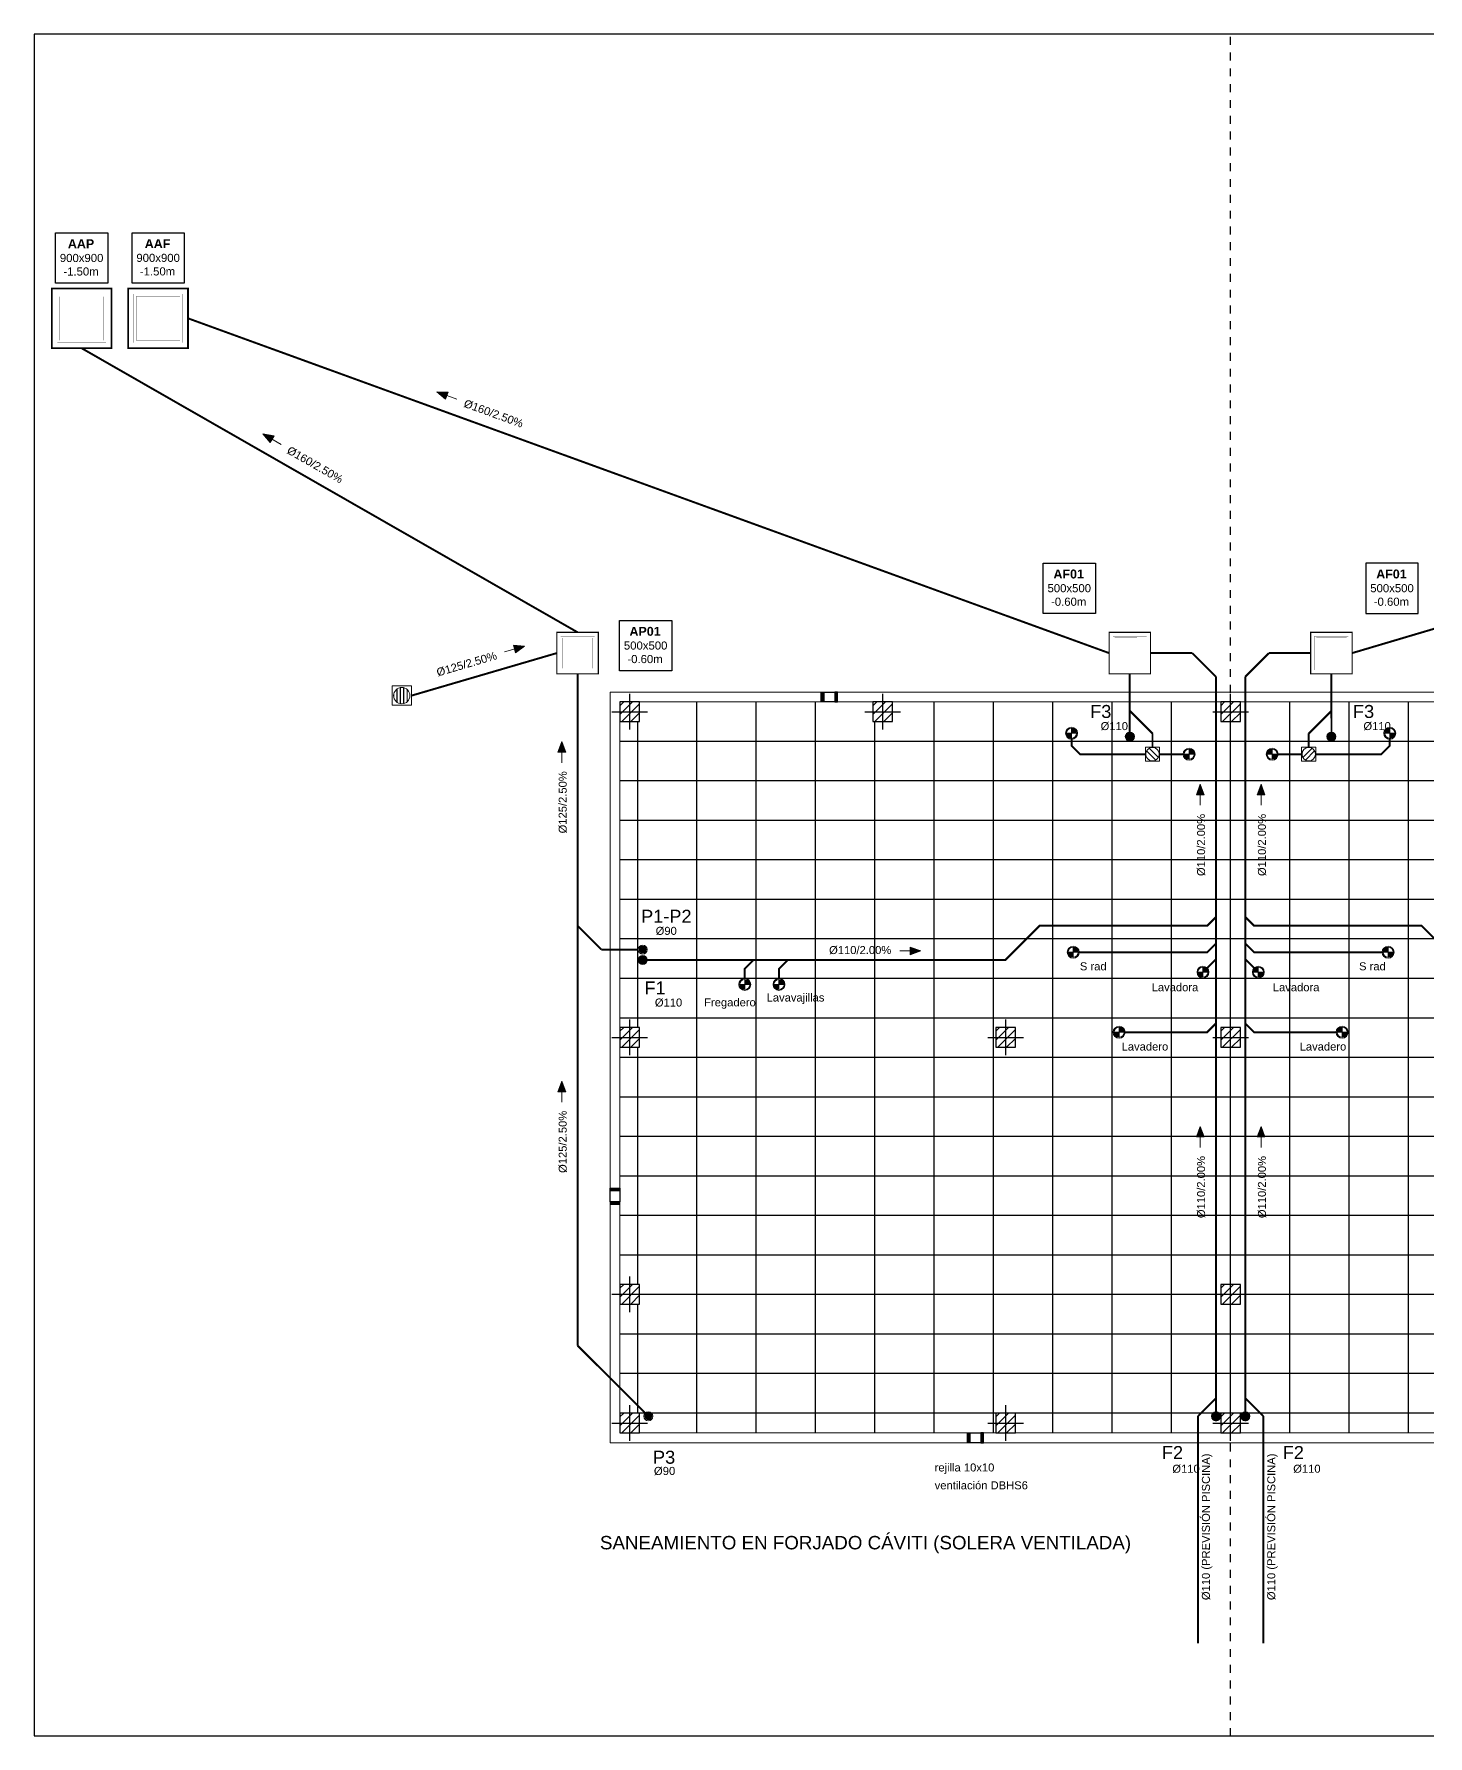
# Model space of a CAD drawing. Header units: millimetres. Extents: x 441156 to 441876, y 4514765 to 4515211.
# Drawn here: x 441225.17 to 441242.8, y 4515165.05 to 4515186.58 of the extents above; entities that cross this region are included whole.
import ezdxf
from ezdxf.enums import TextEntityAlignment as Align

# ---------------------------------------------------------------- set-up
doc = ezdxf.new("R2010")
doc.units = ezdxf.units.MM
doc.linetypes.add('CONTINUA', pattern=[0])
doc.linetypes.add('RAYITAS', pattern=[0.375, 0.25, -0.125])
doc.layers.add('01_cartela', color=6, linetype='Continuous', plot=False)
for name, color, linetype in [('01_FECALES', 170, 'Continuous'), ('01_proyección', 4, 'RAYITAS'), ('01_textos', 7, 'Continuous'), ('01_ventanas', 2, 'Continuous'), ('PILAR_EJES', 1, 'Continuous'), ('PILAR_HORMIGON', 2, 'Continuous'), ('PILAR_RAYA', 4, 'Continuous')]:
    doc.layers.add(name, color=color, linetype=linetype)
for name, color, linetype, lineweight in [('01_varios', 4, 'Continuous', 0), ('INGIN SANEAMIENTO BAJANTE FECALES', 10, 'Continuous', 5), ('INGIN SANEAMIENTO BAJANTE PLUVIALES', 170, 'Continuous', 5), ('INGIN SANEAMIENTO ENTERRADO FECALES', 10, 'Continuous', 25), ('INGIN SANEAMIENTO ENTERRADO PLUVIALES', 170, 'Continuous', 25), ('INGIN SANEAMIENTO TEXTO ENTERRADO', 7, 'Continuous', 0), ('Instalaciones_ventilación_extracción', 86, 'Continuous', 25)]:
    doc.layers.add(name, color=color, linetype=linetype, lineweight=lineweight)
doc.layers.add('INGIN SANEAMIENTO INTERIOR', color=7, linetype='Continuous', lineweight=20, true_color=0x046206)
doc.styles.add('Estilo1', font='swissel.ttf')
doc.styles.add('NIEVES2', font='sanss___.ttf')
doc.styles.add('NIEVES3', font='swisseb.ttf')
doc.linetypes.add('FLE2', pattern='A,1e-05,[1,fle2.shx,S=1,R=0,X=0,Y=0],-1', length=1.00001)

# ---------------------------------------------------------------- blocks, each defined once
blk = doc.blocks.new('Ejes del pilar')
at = {"layer": 'PILAR_EJES'}
for p, q in [((0, -0.5), (0, 0.5)), ((-0.5, 0), (0.5, 0))]:
    blk.add_line(p, q, dxfattribs=at)
blk = doc.blocks.new('707288125-RAYADO P13')
at = {"layer": 'PILAR_RAYA'}
for p, q in [((-0.00125, -0.00036), (0.00036, 0.00125)), ((-0.00125, 0.00077), (-0.00077, 0.00125)), ((-0.00101, -0.00125), (0.00125, 0.00101)), ((0.00012, -0.00125), (0.00125, -0.00012))]:
    blk.add_line(p, q, dxfattribs=at)
blk = doc.blocks.new('B PLUVIALES')
at = {"layer": 'INGIN SANEAMIENTO BAJANTE PLUVIALES', "lineweight": 0}
h = blk.add_hatch(color=256, dxfattribs=at)
h.dxf.hatch_style = 1
edge = h.paths.add_edge_path()
edge.add_arc((57.049, 40.386), 0.0688, 0, 360)
for radius in [0.0918, 0.0688]:
    blk.add_circle((57.049, 40.386), radius, dxfattribs=at)
blk = doc.blocks.new('BAJANTE FECALES')
at = {"layer": 'INGIN SANEAMIENTO BAJANTE FECALES', "lineweight": 0}
h = blk.add_hatch(dxfattribs=at)
h.set_pattern_fill('GOST_WOOD', color=256, scale=0.005)
edge = h.paths.add_edge_path(flags=17)
edge.add_arc((57.049, 39.966), 0.0688, 0, 360)
edge = h.paths.add_edge_path()
edge.add_arc((57.049, 39.966), 0.0918, 0, 360)
h = blk.add_hatch(color=256, dxfattribs=at)
h.dxf.hatch_style = 1
edge = h.paths.add_edge_path()
edge.add_arc((57.049, 39.966), 0.0688, 0, 360)
for radius in [0.0918, 0.0688]:
    blk.add_circle((57.049, 39.966), radius, dxfattribs=at)
blk = doc.blocks.new('SIFON')
at = {"layer": 'INGIN SANEAMIENTO INTERIOR', "linetype": 'Continuous', "lineweight": 0}
h = blk.add_hatch(color=256, dxfattribs=at)
h.dxf.hatch_style = 1
edge = h.paths.add_edge_path()
edge.add_line((1065.928, 523.956), (1065.852, 523.956))
edge.add_arc((1065.928, 523.956), 0.076, 180, 270)
edge.add_line((1065.928, 523.88), (1065.928, 523.956))
edge = h.paths.add_edge_path()
edge.add_line((1065.928, 524.032), (1065.928, 523.956))
edge.add_line((1065.928, 523.956), (1066.004, 523.956))
edge.add_arc((1065.928, 523.956), 0.076, 0, 90)
for points in [[(1065.852, 523.956), (1066.004, 523.956)], [(1065.928, 524.032), (1065.928, 523.88)]]:
    blk.add_lwpolyline(points, dxfattribs=at)
for radius in [0.0891, 0.076]:
    blk.add_circle((1065.928, 523.956), radius, dxfattribs=at)
blk = doc.blocks.new('BOTE_SIFONICO')
at = {"layer": 'INGIN SANEAMIENTO INTERIOR', "ltscale": 0.5}
for p, q in [((-0.062, -0.036), (0.036, 0.062)), ((-0.036, -0.062), (0.062, 0.036))]:
    blk.add_line(p, q, dxfattribs=at)
blk.add_lwpolyline([(-0.075, -0.075), (0.075, -0.075), (0.075, 0.075), (-0.075, 0.075), (-0.075, -0.075)], close=True, dxfattribs=at)
blk.add_circle((0, 0), 0.0712, dxfattribs=at)
blk = doc.blocks.new('ARQUETA FECALES 1')
at = {"layer": 'INGIN SANEAMIENTO ENTERRADO FECALES'}
for points, const_width in [([(13.525, 21.29), (13.525, 21.824), (14.059, 21.824), (14.059, 21.29)], 0.015), ([(13.574, 21.339), (13.574, 21.775), (14.01, 21.775), (14.01, 21.339)], 0.0015), ([(13.597, 21.362), (13.597, 21.753), (13.988, 21.753), (13.988, 21.362)], 0.0015)]:
    blk.add_lwpolyline(points, close=True, dxfattribs=dict(at, const_width=const_width))

msp = doc.modelspace()

# ---------------------------------------------------------------- hatches: boundary and pattern name
at = {"layer": 'INGIN SANEAMIENTO BAJANTE PLUVIALES', "lineweight": 0}
h = msp.add_hatch(dxfattribs=at)
h.set_pattern_fill('JIS_RC_18', color=256, scale=0.002397, angle=45)
h.set_pattern_definition([(90, (441158.91875, 4515129.91135), (-0.043142653, 9e-18), []), (90, (441158.920445, 4515129.913045), (-0.043142653, 9e-18), []), (90, (441158.92214, 4515129.91474), (-0.043142653, 9e-18), [])])
edge = h.paths.add_edge_path()
edge.add_arc((441229.82158138, 4515178.20870162), 0.10331887, 0, 360)
at = {"layer": 'INGIN SANEAMIENTO TEXTO ENTERRADO'}
h = msp.add_hatch(color=256, dxfattribs=at)
h.dxf.hatch_style = 1
h.paths.add_polyline_path([(441230.41008931, 4515182.05067024), (441230.37668702, 4515181.95879652), (441230.26698334, 4515182.05069006)])
h = msp.add_hatch(color=256, dxfattribs=at)
h.dxf.hatch_style = 1
h.paths.add_polyline_path([(441228.20704598, 4515181.49639978), (441228.15844347, 4515181.41158063), (441228.06604595, 4515181.52086017)])
h = msp.add_hatch(color=256, dxfattribs=at)
h.dxf.hatch_style = 1
h.paths.add_polyline_path([(441231.26053428, 4515178.75158683), (441231.2330632, 4515178.84540491), (441231.37587873, 4515178.83629207)])
h = msp.add_hatch(color=256, dxfattribs=at)
h.dxf.hatch_style = 1
h.paths.add_polyline_path([(441231.89492335, 4515177.49240471), (441231.79716603, 4515177.49240471), (441231.84604469, 4515177.62690451)])
h = msp.add_hatch(color=256, dxfattribs=at)
h.dxf.hatch_style = 1
h.paths.add_polyline_path([(441239.96938659, 4515176.95254517), (441239.87162928, 4515176.95254517), (441239.92050793, 4515177.08704497)])
h = msp.add_hatch(color=256, dxfattribs=at)
h.dxf.hatch_style = 1
h.paths.add_polyline_path([(441240.73939979, 4515176.95254642), (441240.64164247, 4515176.95254642), (441240.69052113, 4515177.08704622)])
h = msp.add_hatch(color=256, dxfattribs=at)
h.dxf.hatch_style = 1
h.paths.add_polyline_path([(441236.25336996, 4515174.92912738), (441236.25336996, 4515175.02688469), (441236.38786976, 4515174.97800604)])
h = msp.add_hatch(color=256, dxfattribs=at)
h.dxf.hatch_style = 1
h.paths.add_polyline_path([(441231.89492335, 4515173.19598212), (441231.79716603, 4515173.19598212), (441231.84604469, 4515173.33048192)])
h = msp.add_hatch(color=256, dxfattribs=at)
h.dxf.hatch_style = 1
h.paths.add_polyline_path([(441239.96939605, 4515172.62428021), (441239.87163874, 4515172.62428021), (441239.9205174, 4515172.75878001)])
h = msp.add_hatch(color=256, dxfattribs=at)
h.dxf.hatch_style = 1
h.paths.add_polyline_path([(441240.73940925, 4515172.62428146), (441240.64165194, 4515172.62428146), (441240.69053059, 4515172.75878126)])
at = {"layer": 'Instalaciones_ventilación_extracción'}
h = msp.add_hatch(color=256, dxfattribs=at)
h.dxf.hatch_style = 1
h.paths.add_polyline_path([(441235.12754717, 4515178.12937928), (441235.1601792, 4515178.12937928), (441235.1601792, 4515178.25437928), (441235.12754717, 4515178.25437928)])
h = msp.add_hatch(color=256, dxfattribs=at)
h.dxf.hatch_style = 1
h.paths.add_polyline_path([(441235.29952117, 4515178.12937928), (441235.33215319, 4515178.12937928), (441235.33215319, 4515178.25437928), (441235.29952116, 4515178.25437928)])
h = msp.add_hatch(color=256, dxfattribs=at)
h.dxf.hatch_style = 1
h.paths.add_polyline_path([(441232.45551753, 4515171.97750481), (441232.45551753, 4515171.94487279), (441232.58051753, 4515171.94487279), (441232.58051753, 4515171.97750481)])
h = msp.add_hatch(color=256, dxfattribs=at)
h.dxf.hatch_style = 1
h.paths.add_polyline_path([(441232.45551753, 4515171.80553082), (441232.45551753, 4515171.7728988), (441232.58051753, 4515171.7728988), (441232.58051753, 4515171.80553082)])
h = msp.add_hatch(color=256, dxfattribs=at)
h.dxf.hatch_style = 1
h.paths.add_polyline_path([(441236.9756091, 4515168.75437928), (441237.00824113, 4515168.75437928), (441237.00824113, 4515168.87937928), (441236.9756091, 4515168.87937928)])
h = msp.add_hatch(color=256, dxfattribs=at)
h.dxf.hatch_style = 1
h.paths.add_polyline_path([(441237.14758309, 4515168.75437928), (441237.18021512, 4515168.75437928), (441237.18021512, 4515168.87937928), (441237.14758309, 4515168.87937928)])

# ---------------------------------------------------------------- linework, layer by layer
at = {"layer": '01_cartela', "color": 3}
msp.add_lwpolyline([(441225.17036416, 4515186.58008588), (441225.17036416, 4515165.04506187), (441255.80835222, 4515165.04506187), (441255.80835222, 4515186.58008588)], close=True, dxfattribs=at)
at = {"layer": '01_proyección', "color": 10, "ltscale": 0.25}
msp.add_line((441240.30551735, 4515165.04506187, 0.00000008), (441240.30551735, 4515186.58008588, 0.0000008), dxfattribs=at)
at = {"layer": '01_varios', "elevation": -0.00000053}
for points in [[(441232.45551753, 4515178.25437928), (441248.15551753, 4515178.25437928), (441248.15551753, 4515168.75437928), (441232.45551753, 4515168.75437928)], [(441232.58051753, 4515178.12937928), (441248.03051753, 4515178.12937928), (441248.03051753, 4515168.87937928), (441232.58051753, 4515168.87937928)]]:
    msp.add_lwpolyline(points, close=True, dxfattribs=at)
at = {"layer": '01_ventanas', "linetype": 'CONTINUA'}
for p, q in [((441233.55551753, 4515168.87937928, -0.00000122), (441233.55551753, 4515178.12937928, -0.00000091)), ((441234.30551753, 4515168.87937928, -0.00000122), (441234.30551753, 4515178.12937928, -0.00000091)), ((441235.05551753, 4515168.87937928, -0.00000122), (441235.05551753, 4515178.12937928, -0.00000091)), ((441236.55551753, 4515168.87937928, -0.00000122), (441236.55551753, 4515178.12937928, -0.00000091)), ((441237.30551753, 4515168.87937928, -0.00000122), (441237.30551753, 4515178.12937928, -0.00000091)), ((441238.05551753, 4515168.87937928, -0.00000122), (441238.05551753, 4515178.12937928, -0.00000091)), ((441238.80551753, 4515168.87937928, -0.00000122), (441238.80551753, 4515178.12937928, -0.00000091)), ((441239.55551753, 4515168.87937928, -0.00000122), (441239.55551753, 4515178.12937928, -0.00000091)), ((441240.30551753, 4515168.90437928, -0.00000122), (441240.30551753, 4515178.10437928, -0.00000091)), ((441241.05551753, 4515168.87937928, -0.00000122), (441241.05551753, 4515178.12937928, -0.00000091)), ((441241.80551753, 4515168.87937928, -0.00000122), (441241.80551753, 4515178.12937928, -0.00000091)), ((441242.55551753, 4515168.87937928, -0.00000122), (441242.55551753, 4515178.12937928, -0.00000091)), ((441232.80551753, 4515174.00937816, -0.00000053), (441232.80551753, 4515177.87937901)), ((441235.80551753, 4515168.87937928, -0.00000122), (441235.80551753, 4515177.879379)), ((441248.03051753, 4515177.62937928, -0.00000106), (441232.58051753, 4515177.62937928, -0.00000106)), ((441248.03051753, 4515177.12937928, -0.00000106), (441232.58051753, 4515177.12937928, -0.00000106)), ((441248.03051753, 4515176.62937928, -0.00000106), (441232.58051753, 4515176.62937928, -0.00000106)), ((441248.03051753, 4515176.12937928, -0.00000106), (441232.58051753, 4515176.12937928, -0.00000106)), ((441248.03051753, 4515175.62937928, -0.00000106), (441232.58051753, 4515175.62937928, -0.00000106)), ((441248.03051753, 4515175.12937928, -0.00000106), (441232.58051753, 4515175.12937928, -0.00000106)), ((441248.03051753, 4515174.62937928, -0.00000106), (441232.58051753, 4515174.62937928, -0.00000106)), ((441248.03051753, 4515174.12937928, -0.00000107), (441232.58051753, 4515174.12937928, -0.00000052)), ((441232.80551753, 4515170.75937277, -0.00000097), (441232.80551753, 4515173.75937816, -0.00000056)), ((441248.03051753, 4515173.62937928, -0.00000106), (441232.58051753, 4515173.62937928, -0.00000106)), ((441248.03051753, 4515173.12937928, -0.00000106), (441232.58051753, 4515173.12937928, -0.00000106)), ((441248.03051753, 4515172.62937928, -0.00000106), (441232.58051753, 4515172.62937928, -0.00000106)), ((441248.03051753, 4515172.12937928, -0.00000106), (441232.58051753, 4515172.12937928, -0.00000106)), ((441248.03051753, 4515171.62937928, -0.00000106), (441232.58051753, 4515171.62937928, -0.00000106)), ((441248.03051753, 4515171.12937928, -0.00000106), (441232.58051753, 4515171.12937928, -0.00000106)), ((441247.78051717, 4515170.62937928, -0.00000053), (441232.58051753, 4515170.62937928, -0.00000106)), ((441232.80551753, 4515169.129379), (441232.80551753, 4515170.50937277, -0.000001)), ((441248.03051753, 4515170.12937928, -0.00000106), (441232.58051753, 4515170.12937928, -0.00000106)), ((441248.03051753, 4515169.62937928, -0.00000106), (441232.58051753, 4515169.62937928, -0.00000106)), ((441247.78051753, 4515169.12937928, -0.00000106), (441232.83051753, 4515169.12937928, -0.00000053))]:
    msp.add_line(p, q, dxfattribs=at)
at = {"layer": 'INGIN SANEAMIENTO BAJANTE PLUVIALES', "lineweight": 0, "elevation": -0.00000053}
msp.add_lwpolyline([(441229.94424659, 4515178.08603641), (441229.94424659, 4515178.33136683), (441229.69891616, 4515178.33136683), (441229.69891616, 4515178.08603641)], close=True, dxfattribs=at)
at = {"layer": 'INGIN SANEAMIENTO BAJANTE PLUVIALES', "lineweight": 0}
msp.add_circle((441229.82158138, 4515178.20870162, -0.00000053), 0.10331887, dxfattribs=at)
at = {"layer": 'INGIN SANEAMIENTO ENTERRADO FECALES', "color": 170, "elevation": -0.00000053}
for points, const_width in [([(441226.1500202, 4515182.60353674), (441225.3940202, 4515182.60353687), (441225.39402034, 4515183.35953687), (441226.15002034, 4515183.35953674)], 0.02121995), ([(441226.0801438, 4515182.67341316), (441225.46389662, 4515182.67341327), (441225.46389673, 4515183.28966045), (441226.08014391, 4515183.28966034)], 0.002122), ([(441226.04841327, 4515182.7051437), (441225.49562717, 4515182.7051438), (441225.49562727, 4515183.25792991), (441226.04841337, 4515183.25792981)], 0.002122), ([(441232.30853216, 4515178.48476687), (441231.78353215, 4515178.48476696), (441231.78353225, 4515179.00976696), (441232.30853225, 4515179.00976687)], 0.01473608), ([(441232.26000688, 4515178.53329216), (441231.83205745, 4515178.53329224), (441231.83205752, 4515178.96124167), (441232.26000695, 4515178.96124159)], 0.00147361), ([(441232.23797179, 4515178.55532726), (441231.85409255, 4515178.55532733), (441231.85409262, 4515178.93920657), (441232.23797186, 4515178.9392065)], 0.00147361)]:
    msp.add_lwpolyline(points, close=True, dxfattribs=dict(at, const_width=const_width))
at = {"layer": 'INGIN SANEAMIENTO ENTERRADO FECALES', "const_width": 0.025}
for points, elevation in [([(441238.76778506, 4515178.74726687), (441227.11769736, 4515182.98286006)], -0.00000053), ([(441241.84324964, 4515178.74726687), (441254.8390144, 4515182.60486003)], -0.00000053), ([(441239.29278506, 4515178.74726678), (441239.82051719, 4515178.74726678)], -0.00000053), ([(441239.82051719, 4515178.74726678), (441240.12051654, 4515178.44726678)], -0.00000053), ([(441240.7905175, 4515178.74726678), (441240.49051816, 4515178.44726678)], -0.00000053), ([(441241.31824964, 4515178.74726678), (441240.7905175, 4515178.74726678)], -0.00000053), ([(441239.02984376, 4515177.74727314), (441239.03028501, 4515178.48476682)], -0.00000053), ([(441241.58119093, 4515177.74727314), (441241.58074968, 4515178.48476682)], -0.00000053), ([(441240.12049621, 4515169.14730803), (441240.12051654, 4515178.44726678)], -0.00000053), ([(441240.49053849, 4515169.14730803), (441240.49051816, 4515178.44726678)], -0.00000053), ([(441239.31725372, 4515177.72957348), (441239.03001369, 4515178.01681351)], -0.00000053), ([(441241.29378097, 4515177.72957348), (441241.581021, 4515178.01681351)], -0.00000053), ([(441238.29301762, 4515177.65731305), (441238.29301762, 4515177.57451833), (441238.40000099, 4515177.46753496), (441239.22725372, 4515177.46753496)], -0.00000053), ([(441239.31725372, 4515177.55753496), (441239.31725372, 4515177.72957348)], -0.00000053), ([(441241.29378097, 4515177.55753496), (441241.29378097, 4515177.72957348)], -0.00000053), ([(441242.31801707, 4515177.65731305), (441242.31801707, 4515177.57451833), (441242.21103371, 4515177.46753496), (441241.38378097, 4515177.46753496)], -0.00000053), ([(441239.40725372, 4515177.46753496), (441239.7051411, 4515177.46753496)], -0.00000053), ([(441241.20378097, 4515177.46753496), (441240.90589359, 4515177.46753496)], -0.00000053), ([(441232.92697512, 4515174.86470308), (441237.45700589, 4515174.86470308), (441237.88906413, 4515175.29676131), (441240.0088084, 4515175.29676131), (441240.1205174, 4515175.40847031)], -0.00000053), ([(441247.68405957, 4515174.86470308), (441243.1540288, 4515174.86470308), (441242.72197057, 4515175.29676131), (441240.60222629, 4515175.29676131), (441240.4905173, 4515175.40847031)], -0.00000053), ([(441238.38937372, 4515174.96199725), (441240.0088084, 4515174.96199725), (441240.1205174, 4515175.07370625)], -0.00000053), ([(441242.22166098, 4515174.96199725), (441240.60222629, 4515174.96199725), (441240.4905173, 4515175.07370625)], -0.00000053), ([(441240.0088084, 4515174.76343771), (441240.1205174, 4515174.8751467)], -0.00000053), ([(441240.60222629, 4515174.76343771), (441240.4905173, 4515174.8751467)], -0.00000053), ([(441238.9708019, 4515173.95014315), (441240.0088084, 4515173.95014315), (441240.1205174, 4515174.06185215)], -0.00000053), ([(441241.6402328, 4515173.95014315), (441240.60222629, 4515173.95014315), (441240.4905173, 4515174.06185215)], -0.00000053), ([(441239.89217986, 4515169.09233785), (441240.12050666, 4515169.32066465)], -0.00000201), ([(441240.71885446, 4515169.09233785), (441240.49052766, 4515169.32066465)], -0.00000201), ([(441239.89217987, 4515169.09233785), (441239.89217987, 4515166.2168969)], -0.00000201), ([(441240.71885409, 4515169.09233785), (441240.71885409, 4515166.2168969)], -0.00000201)]:
    msp.add_lwpolyline(points, dxfattribs=dict(at, elevation=elevation))
for points in [[(441234.16057036, 4515174.63032875), (441234.16057036, 4515174.75299409), (441234.27227935, 4515174.86470308)], [(441234.59294657, 4515174.63032875), (441234.59294657, 4515174.75299409), (441234.70465556, 4515174.86470308)]]:
    msp.add_lwpolyline(points, dxfattribs=at)
at = {"layer": 'INGIN SANEAMIENTO ENTERRADO PLUVIALES', "elevation": -0.00000053}
for points in [[(441225.44203459, 4515184.06376665), (441226.10200581, 4515184.06376665), (441226.10200581, 4515183.42807932), (441225.44203459, 4515183.42807932)], [(441232.57617754, 4515179.15972945), (441233.23614877, 4515179.15972945), (441233.23614877, 4515178.52404212), (441232.57617754, 4515178.52404212)]]:
    msp.add_lwpolyline(points, close=True, dxfattribs=at)
at = {"layer": 'INGIN SANEAMIENTO ENTERRADO PLUVIALES', "color": 10, "elevation": -0.00000053}
for points in [[(441226.40971178, 4515184.06508989), (441227.069683, 4515184.06508989), (441227.069683, 4515183.42940256), (441226.40971178, 4515183.42940256)], [(441237.93436615, 4515179.88528104), (441238.59433737, 4515179.88528104), (441238.59433737, 4515179.24959371), (441237.93436615, 4515179.24959371)], [(441242.67666854, 4515179.88528104), (441242.01669732, 4515179.88528104), (441242.01669732, 4515179.24959371), (441242.67666854, 4515179.24959371)]]:
    msp.add_lwpolyline(points, close=True, dxfattribs=at)
at = {"layer": 'INGIN SANEAMIENTO ENTERRADO PLUVIALES', "const_width": 0.025, "elevation": -0.00000053}
for points in [[(441232.04603225, 4515179.00976692), (441225.77202029, 4515182.60486003)], [(441229.94424659, 4515178.20870162), (441231.7835322, 4515178.74726696)], [(441232.04603215, 4515178.48476692), (441232.04603215, 4515169.98460165)], [(441232.04603215, 4515175.29543499), (441232.34603215, 4515174.99543499)], [(441232.81265273, 4515174.99543499), (441232.34603215, 4515174.99543499)], [(441232.9000679, 4515169.13056591), (441232.04603215, 4515169.98460165)]]:
    msp.add_lwpolyline(points, dxfattribs=at)
at = {"layer": 'INGIN SANEAMIENTO TEXTO ENTERRADO'}
for p, q in [((441230.26698334, 4515182.05069006, -0.00000053), (441230.5173626, 4515181.95966031, -0.00000053)), ((441228.06604595, 4515181.52086017, -0.00000053), (441228.29719973, 4515181.38840595, -0.00000053)), ((441231.37587873, 4515178.83629207, -0.00000053), (441231.12020058, 4515178.76142638, -0.00000053)), ((441231.84604469, 4515177.62690451, -0.00000053), (441231.84604469, 4515177.36049095, -0.00000053)), ((441239.92050793, 4515177.08704497, -0.00000053), (441239.92050793, 4515176.82063141, -0.00000053)), ((441240.69052113, 4515177.08704622, -0.00000053), (441240.69052113, 4515176.82063266, -0.00000053)), ((441236.38786976, 4515174.97800604, -0.00000102), (441236.12145619, 4515174.97800604, -0.00000102)), ((441231.84604469, 4515173.33048192, -0.00000053), (441231.84604469, 4515173.06406835, -0.00000053)), ((441239.9205174, 4515172.75878001, -0.00000053), (441239.9205174, 4515172.49236645, -0.00000053)), ((441240.69053059, 4515172.75878126, -0.00000053), (441240.69053059, 4515172.49236769, -0.00000053))]:
    msp.add_line(p, q, dxfattribs=at)
for points, elevation in [([(441230.41008931, 4515182.05067024), (441230.37668702, 4515181.95879652), (441230.26698334, 4515182.05069006), (441230.41008931, 4515182.05067024)], -0.00000053), ([(441228.20704598, 4515181.49639978), (441228.15844347, 4515181.41158063), (441228.06604595, 4515181.52086017), (441228.20704598, 4515181.49639978)], -0.00000053), ([(441231.26053428, 4515178.75158683), (441231.2330632, 4515178.84540491), (441231.37587873, 4515178.83629207), (441231.26053428, 4515178.75158683)], -0.00000053), ([(441231.89492335, 4515177.49240471), (441231.79716603, 4515177.49240471), (441231.84604469, 4515177.62690451), (441231.89492335, 4515177.49240471)], -0.00000053), ([(441239.96938659, 4515176.95254517), (441239.87162928, 4515176.95254517), (441239.92050793, 4515177.08704497), (441239.96938659, 4515176.95254517)], -0.00000053), ([(441240.73939979, 4515176.95254642), (441240.64164247, 4515176.95254642), (441240.69052113, 4515177.08704622), (441240.73939979, 4515176.95254642)], -0.00000053), ([(441236.25336996, 4515174.92912738), (441236.25336996, 4515175.02688469), (441236.38786976, 4515174.97800604), (441236.25336996, 4515174.92912738)], -0.00000102), ([(441231.89492335, 4515173.19598212), (441231.79716603, 4515173.19598212), (441231.84604469, 4515173.33048192), (441231.89492335, 4515173.19598212)], -0.00000053), ([(441239.96939605, 4515172.62428021), (441239.87163874, 4515172.62428021), (441239.9205174, 4515172.75878001), (441239.96939605, 4515172.62428021)], -0.00000053), ([(441240.73940925, 4515172.62428146), (441240.64165194, 4515172.62428146), (441240.69053059, 4515172.75878126), (441240.73940925, 4515172.62428146)], -0.00000053)]:
    msp.add_lwpolyline(points, dxfattribs=dict(at, elevation=elevation))
at = {"layer": 'Instalaciones_ventilación_extracción', "elevation": -0.00000053}
for points in [[(441235.12754717, 4515178.25437928), (441235.1601792, 4515178.25437928), (441235.1601792, 4515178.12937928), (441235.12754717, 4515178.12937928)], [(441235.1601792, 4515178.25437928), (441235.29952117, 4515178.25437928), (441235.29952117, 4515178.12937928), (441235.1601792, 4515178.12937928)], [(441235.33215319, 4515178.25437928), (441235.29952117, 4515178.25437928), (441235.29952117, 4515178.12937928), (441235.33215319, 4515178.12937928)], [(441232.58051753, 4515171.97750481), (441232.58051753, 4515171.94487279), (441232.45551753, 4515171.94487279), (441232.45551753, 4515171.97750481)], [(441232.58051753, 4515171.94487279), (441232.58051753, 4515171.80553082), (441232.45551753, 4515171.80553082), (441232.45551753, 4515171.94487279)], [(441232.58051753, 4515171.7728988), (441232.58051753, 4515171.80553082), (441232.45551753, 4515171.80553082), (441232.45551753, 4515171.7728988)], [(441236.9756091, 4515168.87937928), (441237.00824113, 4515168.87937928), (441237.00824113, 4515168.75437928), (441236.9756091, 4515168.75437928)], [(441237.00824113, 4515168.87937928), (441237.14758309, 4515168.87937928), (441237.14758309, 4515168.75437928), (441237.00824113, 4515168.75437928)], [(441237.18021512, 4515168.87937928), (441237.14758309, 4515168.87937928), (441237.14758309, 4515168.75437928), (441237.18021512, 4515168.75437928)]]:
    msp.add_lwpolyline(points, close=True, dxfattribs=at)
at = {"layer": 'PILAR_HORMIGON'}
for points in [[(441232.58051753, 4515177.879379), (441232.83051753, 4515177.879379), (441232.83051753, 4515178.129379), (441232.58051753, 4515178.129379), (441232.58051753, 4515177.879379)], [(441235.78051753, 4515177.879379), (441236.03051753, 4515177.879379), (441236.03051753, 4515178.129379), (441235.78051753, 4515178.129379), (441235.78051753, 4515177.879379)], [(441240.18051772, 4515177.879379), (441240.43051772, 4515177.879379), (441240.43051772, 4515178.129379), (441240.18051772, 4515178.129379), (441240.18051772, 4515177.879379)], [(441232.58051753, 4515173.75937816), (441232.83051753, 4515173.75937816), (441232.83051753, 4515174.00937816), (441232.58051753, 4515174.00937816), (441232.58051753, 4515173.75937816)], [(441237.33535558, 4515173.75937761), (441237.58535558, 4515173.75937761), (441237.58535558, 4515174.00937761), (441237.33535558, 4515174.00937761), (441237.33535558, 4515173.75937761)], [(441240.18051772, 4515173.759379), (441240.43051772, 4515173.759379), (441240.43051772, 4515174.009379), (441240.18051772, 4515174.009379), (441240.18051772, 4515173.759379)], [(441232.58051753, 4515170.50937277), (441232.83051753, 4515170.50937277), (441232.83051753, 4515170.75937277), (441232.58051753, 4515170.75937277), (441232.58051753, 4515170.50937277)], [(441240.18051772, 4515170.50937276), (441240.43051772, 4515170.50937276), (441240.43051772, 4515170.75937276), (441240.18051772, 4515170.75937276), (441240.18051772, 4515170.50937276)], [(441232.58051753, 4515168.879379), (441232.83051753, 4515168.879379), (441232.83051753, 4515169.129379), (441232.58051753, 4515169.129379), (441232.58051753, 4515168.879379)], [(441237.33535613, 4515168.879379), (441237.58535613, 4515168.879379), (441237.58535613, 4515169.129379), (441237.33535613, 4515169.129379), (441237.33535613, 4515168.879379)], [(441240.18051772, 4515168.879379), (441240.43051772, 4515168.879379), (441240.43051772, 4515169.129379), (441240.18051772, 4515169.129379), (441240.18051772, 4515168.879379)]]:
    msp.add_lwpolyline(points, close=True, dxfattribs=at)

# ---------------------------------------------------------------- block references
at = {"layer": '01_FECALES', "color": 120, "yscale": 1.20000000001267, "zscale": 1.20000000001267}
for p, xscale in [((441239.31725372, 4515177.46753496, -0.00000053), -1.20000000001267), ((441241.29378097, 4515177.46753496, -0.00000053), 1.20000000001267)]:
    msp.add_blockref('BOTE_SIFONICO', p, dxfattribs=dict(at, xscale=xscale))
at = {"layer": 'INGIN SANEAMIENTO BAJANTE FECALES', "color": 2, "yscale": 0.6229536188298805, "zscale": 0.6229536188298805}
for p, xscale in [((441274.56934771, 4515152.79300707, -0.00000053), -0.6229536188298805), ((441206.04168698, 4515152.79300707, -0.00000053), 0.6229536188298805)]:
    msp.add_blockref('BAJANTE FECALES', p, dxfattribs=dict(at, xscale=xscale))
for p, xscale, rotation in [((441197.33098374, 4515199.76181193, -0.00000053), -0.6229536188298805, 180), ((441215.22340855, 4515133.55131666, -0.00000053), -0.6229536188298805, 270), ((441265.38762615, 4515133.55131666, -0.00000053), 0.6229536188298805, 90.00000000000001)]:
    msp.add_blockref('BAJANTE FECALES', p, dxfattribs=dict(at, xscale=xscale, rotation=rotation))
at = {"layer": 'INGIN SANEAMIENTO BAJANTE PLUVIALES', "xscale": 0.6229536188298805, "yscale": 0.6229536188298805, "zscale": 0.6229536188298805, "rotation": 90}
for p in [(441258.02856402, 4515139.45660481, -0.00000053), (441258.09923706, 4515133.55131666, -0.00000053)]:
    msp.add_blockref('B PLUVIALES', p, dxfattribs=at)
at = {"layer": 'INGIN SANEAMIENTO ENTERRADO FECALES'}
for p, xscale, yscale, zscale, rotation in [((441257.23585057, 4515163.47157326, -0.00000053), 1.414663551485792, 1.414663551485792, 1.414663551485792, 90.00000341525377), ((441260.208166, 4515165.19775707, -0.00000053), 0.9824052440873557, 0.9824052440873557, 0.9824052440873557, 89.9999897624014), ((441220.40286869, 4515165.19775707, -0.00000053), -0.9824052440873557, 0.9824052440873557, 0.9824052440873557, 270.0000102375986)]:
    msp.add_blockref('ARQUETA FECALES 1', p, dxfattribs=dict(at, xscale=xscale, yscale=yscale, zscale=zscale, rotation=rotation))
at = {"layer": 'INGIN SANEAMIENTO INTERIOR', "linetype": 'FLE2', "yscale": 0.8456383966016479, "zscale": 0.8456383966016479}
for p, xscale in [((440336.90327486, 4514734.65500676, -0.00000053), 0.8456383966016479), ((442143.70775984, 4514734.65500676, -0.00000053), -0.8456383966016479), ((440338.39076301, 4514734.38986401, -0.00000053), 0.8456383966016479), ((442142.22027168, 4514734.38986401, -0.00000053), -0.8456383966016479), ((440336.92426628, 4514731.8843263, -0.00000053), 0.8456383966016479), ((442143.68676842, 4514731.8843263, -0.00000053), -0.8456383966016479), ((440332.77082759, 4514731.47729312), 0.8456383966016479), ((440333.2032038, 4514731.47729312), 0.8456383966016479), ((440338.56577476, 4514731.63247588, -0.00000053), 0.8456383966016479), ((442142.04525993, 4514731.63247588, -0.00000053), -0.8456383966016479), ((440337.50569446, 4514730.8724722, -0.00000053), 0.8456383966016479), ((442143.10534024, 4514730.8724722, -0.00000053), -0.8456383966016479)]:
    msp.add_blockref('SIFON', p, dxfattribs=dict(at, xscale=xscale))
at = {"layer": 'PILAR_EJES', "xscale": 0.4500000000000001, "yscale": 0.4500000000000001}
for p in [(441232.70551753, 4515178.004379), (441235.90551753, 4515178.004379), (441240.30551772, 4515178.004379, -0.00000143), (441232.70551753, 4515173.88437816), (441237.46035558, 4515173.88437761, 0.00000141), (441240.30551772, 4515173.884379, -0.00000156), (441232.70551753, 4515170.63437277, -0.00000053), (441240.30551772, 4515170.63437276, -0.00000167), (441232.70551753, 4515169.004379, -0.00000053), (441237.46035613, 4515169.004379), (441240.30551772, 4515169.004379, 0.00000169)]:
    msp.add_blockref('Ejes del pilar', p, dxfattribs=at)
at = {"layer": 'PILAR_RAYA', "xscale": 100, "yscale": 100, "zscale": 100}
for p in [(441232.70551753, 4515178.00437928), (441235.90551753, 4515178.00437928), (441240.30551772, 4515178.00437928, -0.00000143), (441232.70551753, 4515173.88437844), (441237.46035558, 4515173.88437789, 0.00000141), (441240.30551772, 4515173.88437928, -0.00000156), (441232.70551753, 4515170.63437305, -0.00000053), (441240.30551772, 4515170.63437304, -0.00000167), (441232.70551753, 4515169.00437928, -0.00000053), (441237.46035613, 4515169.00437928), (441240.30551772, 4515169.00437928, 0.00000169)]:
    msp.add_blockref('707288125-RAYADO P13', p, dxfattribs=at)

# ---------------------------------------------------------------- texts
at = {"layer": '01_textos', "color": 5, "style": 'Estilo1'}
msp.add_text('SANEAMIENTO EN FORJADO CÁVITI (SOLERA VENTILADA)', height=0.1697265748, dxfattribs=at).set_placement((441232.32817397, 4515167.40633172, -0.00000106))
at = {"layer": 'INGIN SANEAMIENTO BAJANTE FECALES', "color": 10, "style": 'NIEVES2'}
for s, p in [('F3', (441238.52846591, 4515177.92588757, -0.0000013)), ('F3', (441241.85273012, 4515177.92588757, -0.0000013)), ('F1', (441232.89024766, 4515174.42784646, -0.00000053)), ('F2', (441239.43543173, 4515168.54886993, -0.00000225)), ('F2', (441240.96442745, 4515168.54886993, -0.00000225))]:
    msp.add_text(s, height=0.164465438, dxfattribs=at).set_placement(p)
at = {"layer": 'INGIN SANEAMIENTO BAJANTE PLUVIALES', "style": 'NIEVES2'}
msp.add_text('P1-P2', height=0.164465438, dxfattribs=at).set_placement((441232.84854673, 4515175.33493148, -0.00000053))
msp.add_text('P3', height=0.164465438, dxfattribs=at).set_placement((441233.13939136, 4515168.48961462, -0.00000048), align=Align.CENTER)
at = {"layer": 'INGIN SANEAMIENTO ENTERRADO PLUVIALES'}
for s, height, style, p in [('AAP', 0.112841979, 'NIEVES3', (441225.76466244, 4515183.86992251, -0.00000053)), ('900x900', 0.102686303, 'Estilo1', (441225.7720202, 4515183.69535055, -0.00000053)), ('-1.50m', 0.102686303, 'Estilo1', (441225.76433059, 4515183.52422367, -0.00000053)), ('AP01', 0.112841979, 'NIEVES3', (441232.89880539, 4515178.96588531, -0.00000053)), ('500x500', 0.102686303, 'Estilo1', (441232.90616315, 4515178.79131335, -0.00000053)), ('-0.60m', 0.102686303, 'Estilo1', (441232.89847354, 4515178.62018647, -0.00000053))]:
    msp.add_text(s, height=height, rotation=0.020029945, dxfattribs=dict(at, style=style)).set_placement(p, align=Align.CENTER)
at = {"layer": 'INGIN SANEAMIENTO ENTERRADO PLUVIALES', "color": 10}
for s, height, style, p in [('AAF', 0.112841979, 'NIEVES3', (441226.73233962, 4515183.87124575, -0.00000053)), ('900x900', 0.102686303, 'Estilo1', (441226.73969739, 4515183.6966738, -0.00000053)), ('-1.50m', 0.102686303, 'Estilo1', (441226.73200777, 4515183.52554691, -0.00000053)), ('AF01', 0.112841979, 'NIEVES3', (441238.256994, 4515179.6914369, -0.00000053)), ('AF01', 0.112841979, 'NIEVES3', (441242.33932517, 4515179.6914369, -0.00000053)), ('500x500', 0.102686303, 'Estilo1', (441238.26435176, 4515179.51686494, -0.00000053)), ('500x500', 0.102686303, 'Estilo1', (441242.34668293, 4515179.51686494, -0.00000053)), ('-0.60m', 0.102686303, 'Estilo1', (441238.25666215, 4515179.34573806, -0.00000053)), ('-0.60m', 0.102686303, 'Estilo1', (441242.33899332, 4515179.34573806, -0.00000053))]:
    msp.add_text(s, height=height, rotation=0.020029945, dxfattribs=dict(at, style=style)).set_placement(p, align=Align.CENTER)
at = {"layer": 'INGIN SANEAMIENTO TEXTO ENTERRADO', "style": 'Estilo1'}
for s, p in [('rejilla 10x10', (441236.56185733, 4515168.39166917, -0.00000226)), ('ventilación DBHS6', (441236.56185733, 4515168.16570731, -0.00000226))]:
    msp.add_text(s, height=0.10125, rotation=0.020029945, dxfattribs=at).set_placement(p)
for s, width, insert, char_height, attachment_point, rotation in [('\\pi-0.13221;Ø160/2.50%', 0.5900810399, (441230.73726198, 4515181.86609581, -0.00000053), 0.10125, 4, 340.040408698), ('\\pi-0.13221;Ø160/2.50%', 0.5900810399, (441228.49788855, 4515181.25865984, -0.00000053), 0.10125, 4, 330.206741811), ('\\pi-0.13221;Ø125/2.50%', 0.5900810399, (441230.39195651, 4515178.53485356, -0.00000053), 0.10125, 4, 16.340706715), ('Ø110', 0.5900810399, (441239.00704571, 4515177.82148549, -0.0000013), 0.10125, 6, 359.979970055), ('Ø110', 0.5900810399, (441242.33130992, 4515177.82148549, -0.0000013), 0.10125, 6, 359.979970055), ('\\pi-0.13221;Ø125/2.50%', 0.5900810399, (441231.85884142, 4515176.59792232, -0.00000053), 0.10125, 4, 90.020029945), ('\\pi-0.13221;Ø110/2.00%', 0.5900810399, (441239.93330466, 4515176.05806279, -0.00000053), 0.10125, 4, 90.020029945), ('\\pi-0.13221;Ø110/2.00%', 0.5900810399, (441240.70331786, 4515176.05806403, -0.00000053), 0.10125, 4, 90.020029945), ('Ø90', 0.5900810399, (441233.30011899, 4515175.23052941, -0.00000053), 0.10125, 6, 359.979970055), ('\\pi-0.13221;Ø110/2.00%', 0.5900810399, (441235.35888757, 4515174.98736108, -0.00000102), 0.10125, 4, 0.020029945), ('S rad', 0.5900810399, (441238.73659335, 4515174.78304405, -0.00000053), 0.10125, 6, 359.979970055), ('S rad', 0.5900810399, (441242.26793002, 4515174.78304405, -0.00000053), 0.10125, 6, 359.979970055), ('Lavavajillas', 0.5900810399, (441235.16739928, 4515174.37354334, -0.00000102), 0.10125, 6, 359.979970055), ('Lavadora', 0.5900810399, (441239.89625031, 4515174.51796605, -0.00000102), 0.10125, 6, 359.979970055), ('Lavadora', 0.5900810399, (441241.42871564, 4515174.51796605, -0.00000102), 0.10125, 6, 359.979970055), ('Ø110', 0.5900810399, (441233.36882747, 4515174.32344439, -0.00000053), 0.10125, 6, 359.979970055), ('Fregadero', 0.5900810399, (441234.29895565, 4515174.31231094, -0.00000049), 0.10125, 6, 359.979970055), ('Lavadero', 0.5900810399, (441239.51616623, 4515173.76780558, -0.00000053), 0.10125, 6, 359.979970055), ('Lavadero', 0.5900810399, (441241.76822364, 4515173.76780558, -0.00000053), 0.10125, 6, 359.979970055), ('\\pi-0.13221;Ø125/2.50%', 0.5900810399, (441231.85884142, 4515172.30149973, -0.00000053), 0.10125, 4, 90.020029945), ('\\pi-0.13221;Ø110/2.00%', 0.5900810399, (441239.93331412, 4515171.72979782, -0.00000053), 0.10125, 4, 90.020029945), ('\\pi-0.13221;Ø110/2.00%', 0.5900810399, (441240.70332732, 4515171.72979907, -0.00000053), 0.10125, 4, 90.020029945), ('Ø110 (PREVISIÓN PISCINA)', 2.8089602498, (441240.00827144, 4515168.61879514, -0.00000225), 0.10125, 6, 89.979970055), ('Ø110 (PREVISIÓN PISCINA)', 2.8089602498, (441240.83494567, 4515168.61879514, -0.00000225), 0.10125, 6, 89.979970055), ('Ø90', 0.5900810399, (441233.14580192, 4515168.39653981, -0.00000048), 0.102375, 5, 0.020029945), ('Ø110', 0.5900810399, (441239.91401153, 4515168.4245878, -0.00000225), 0.10125, 6, 359.979970055), ('Ø110', 0.5900810399, (441241.44300725, 4515168.4245878, -0.00000225), 0.10125, 6, 359.979970055)]:
    msp.add_mtext_dynamic_manual_height_columns(s, width=width, gutter_width=12.5, heights=[0], dxfattribs=dict(at, insert=insert, char_height=char_height, attachment_point=attachment_point, rotation=rotation))

doc.saveas('drawing.dxf')
